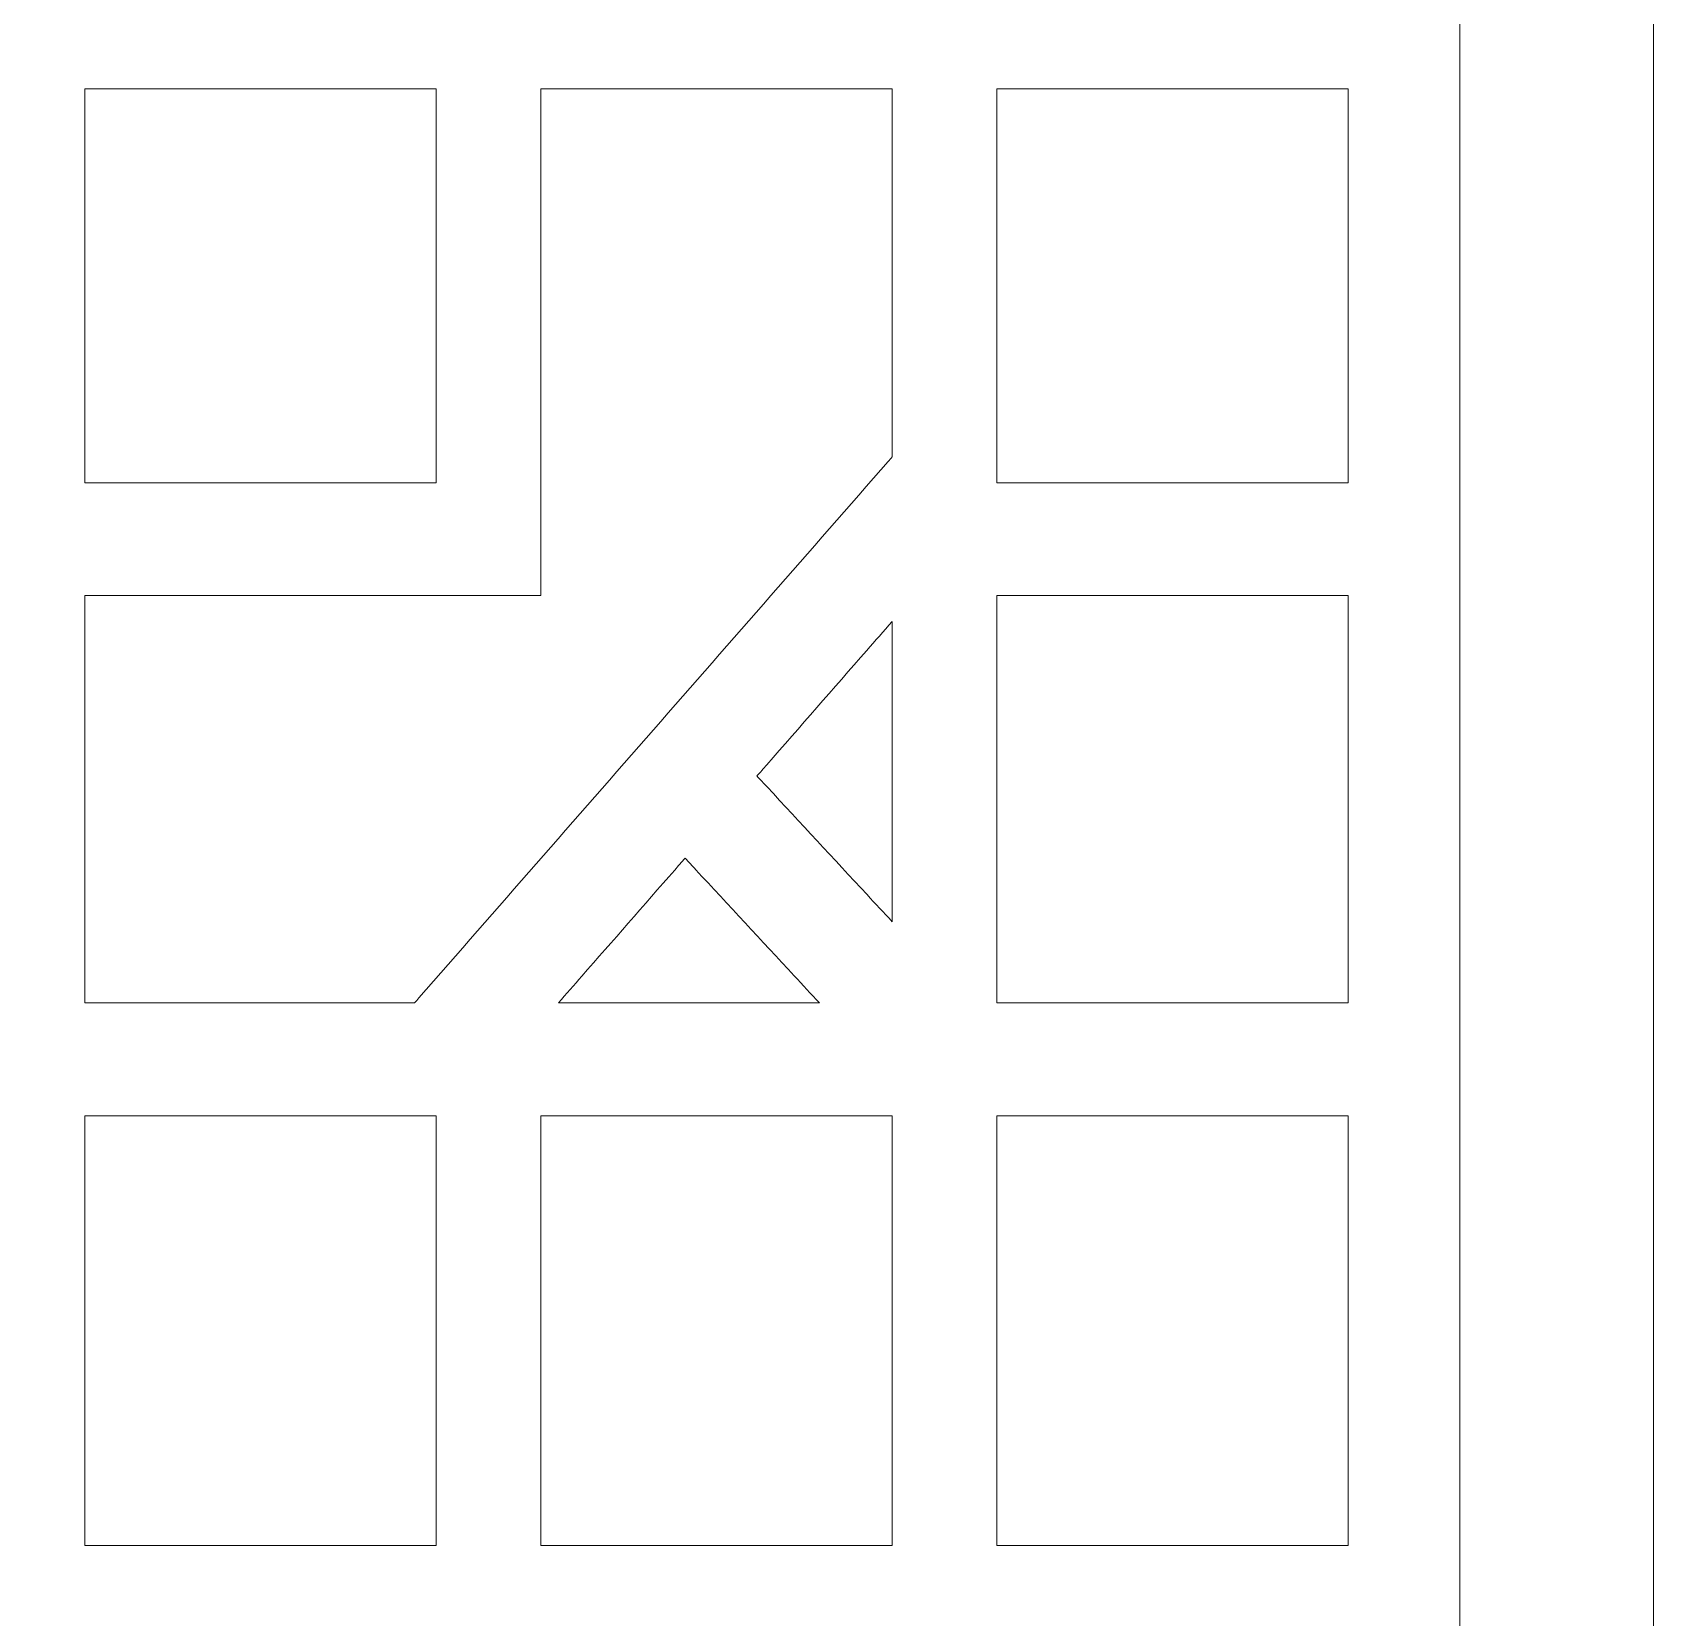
# Model space of a CAD drawing. Header units: centimetres. Extents: x -27.5 to -16.8, y -9.5 to 9.5.
# Drawn here: x -18.925 to -16.764, y 1.888 to 4 of the extents above; entities that cross this region are included whole.
import ezdxf

# ---------------------------------------------------------------- set-up
doc = ezdxf.new("R2010")
doc.units = ezdxf.units.CM
doc.header["$MEASUREMENT"] = 0
doc.layers.add('layer 1', color=7, linetype='Continuous')

msp = doc.modelspace()

# ---------------------------------------------------------------- linework, layer by layer
at = {"layer": 'layer 1', "color": 250, "lineweight": 9}
for points, knots in [([(-21.08554, 9.5), (-21.08554, 3.16667), (-21.08554, -3.16667), (-21.08554, -9.5), (-21.08554, -9.5), (-19.64491, -9.5), (-18.20427, -9.5), (-16.76367, -9.5), (-16.76367, -9.5), (-16.76367, -3.16667), (-16.76367, 3.16667), (-16.76367, 9.5), (-16.76367, 9.5), (-18.20427, 9.5), (-19.64491, 9.5), (-21.08554, 9.5)], [0, 0, 0, 0, 0.2, 0.2, 0.2, 0.2, 0.4, 0.4, 0.4, 0.4, 0.6, 0.6, 0.6, 0.6, 1, 1, 1, 1]), ([(-20.8272, -1.2539), (-20.8272, 2.24882), (-20.8272, 5.75153), (-20.8272, 9.25424), (-20.8272, 9.25424), (-19.5588, 9.25424), (-18.29036, 9.25424), (-17.02196, 9.25424), (-17.02196, 9.25424), (-17.02196, 5.75153), (-17.02196, 2.24882), (-17.02196, -1.2539), (-17.02196, -1.2539), (-18.29036, -1.2539), (-19.5588, -1.2539), (-20.8272, -1.2539)], [0, 0, 0, 0, 0.2, 0.2, 0.2, 0.2, 0.4, 0.4, 0.4, 0.4, 0.6, 0.6, 0.6, 0.6, 1, 1, 1, 1]), ([(-17.02196, -1.2539), (-17.02196, 2.24882), (-17.02196, 5.75153), (-17.02196, 9.25424), (-17.02196, 9.25424), (-18.29036, 9.25424), (-19.5588, 9.25424), (-20.8272, 9.25424), (-20.8272, 9.25424), (-20.8272, 5.75153), (-20.8272, 2.24882), (-20.8272, -1.2539), (-20.8272, -1.2539), (-19.5588, -1.2539), (-18.29036, -1.2539), (-17.02196, -1.2539)], [0, 0, 0, 0, 0.2, 0.2, 0.2, 0.2, 0.4, 0.4, 0.4, 0.4, 0.6, 0.6, 0.6, 0.6, 1, 1, 1, 1]), ([(-18.24692, 3.24955), (-18.24692, 3.46762), (-18.24692, 3.68571), (-18.24692, 3.90377), (-18.24692, 3.90377), (-18.24692, 3.91083), (-18.24692, 3.91786), (-18.24692, 3.92492), (-18.24692, 3.92492), (-18.24042, 3.92492), (-18.23387, 3.92492), (-18.22734, 3.92492), (-18.22734, 3.92492), (-18.0843, 3.92492), (-17.9413, 3.92492), (-17.79826, 3.92492), (-17.79826, 3.92492), (-17.79169, 3.92492), (-17.78518, 3.92492), (-17.77863, 3.92492), (-17.77863, 3.92492), (-17.77863, 3.91786), (-17.77863, 3.91083), (-17.77863, 3.90377), (-17.77863, 3.90377), (-17.77863, 3.75015), (-17.77863, 3.59648), (-17.77863, 3.44283), (-17.77863, 3.44283), (-17.77863, 3.44001), (-17.77863, 3.43722), (-17.77863, 3.43442), (-17.77863, 3.43442), (-17.78046, 3.43241), (-17.78222, 3.43034), (-17.78401, 3.42831), (-17.78401, 3.42831), (-17.99248, 3.18999), (-18.20099, 2.95169), (-18.4095, 2.71335), (-18.4095, 2.71335), (-18.41143, 2.71113), (-18.41338, 2.70893), (-18.4153, 2.70671), (-18.4153, 2.70671), (-18.4181, 2.70671), (-18.42094, 2.70671), (-18.42373, 2.70671), (-18.42373, 2.70671), (-18.56091, 2.70671), (-18.69804, 2.70671), (-18.83519, 2.70671), (-18.83519, 2.70671), (-18.84172, 2.70671), (-18.84827, 2.70671), (-18.85482, 2.70671), (-18.85482, 2.70671), (-18.85482, 2.71374), (-18.85482, 2.7208), (-18.85482, 2.72786), (-18.85482, 2.72786), (-18.85482, 2.8947), (-18.85482, 3.06156), (-18.85482, 3.22838), (-18.85482, 3.22838), (-18.85482, 3.23542), (-18.85482, 3.24247), (-18.85482, 3.24955), (-18.85482, 3.24955), (-18.84827, 3.24955), (-18.84172, 3.24955), (-18.83519, 3.24955), (-18.83519, 3.24955), (-18.69215, 3.24955), (-18.54915, 3.24955), (-18.40611, 3.24955), (-18.40611, 3.24955), (-18.37029, 3.24955), (-18.33443, 3.24955), (-18.29865, 3.24955), (-18.29865, 3.24955), (-18.2814, 3.24955), (-18.26417, 3.24955), (-18.24692, 3.24955)], [0, 0, 0, 0, 0.0454545, 0.0454545, 0.0454545, 0.0454545, 0.0909091, 0.0909091, 0.0909091, 0.0909091, 0.1363636, 0.1363636, 0.1363636, 0.1363636, 0.1818182, 0.1818182, 0.1818182, 0.1818182, 0.2272727, 0.2272727, 0.2272727, 0.2272727, 0.2727273, 0.2727273, 0.2727273, 0.2727273, 0.3181818, 0.3181818, 0.3181818, 0.3181818, 0.3636364, 0.3636364, 0.3636364, 0.3636364, 0.4090909, 0.4090909, 0.4090909, 0.4090909, 0.4545455, 0.4545455, 0.4545455, 0.4545455, 0.5, 0.5, 0.5, 0.5, 0.5454545, 0.5454545, 0.5454545, 0.5454545, 0.5909091, 0.5909091, 0.5909091, 0.5909091, 0.6363636, 0.6363636, 0.6363636, 0.6363636, 0.6818182, 0.6818182, 0.6818182, 0.6818182, 0.7272727, 0.7272727, 0.7272727, 0.7272727, 0.7727273, 0.7727273, 0.7727273, 0.7727273, 0.8181818, 0.8181818, 0.8181818, 0.8181818, 0.8636364, 0.8636364, 0.8636364, 0.8636364, 0.9090909, 0.9090909, 0.9090909, 0.9090909, 1, 1, 1, 1]), ([(-18.85482, 3.42116), (-18.85482, 3.58204), (-18.85482, 3.74289), (-18.85482, 3.90377), (-18.85482, 3.90377), (-18.85482, 3.91083), (-18.85482, 3.91786), (-18.85482, 3.92492), (-18.85482, 3.92492), (-18.84827, 3.92492), (-18.84172, 3.92492), (-18.83519, 3.92492), (-18.83519, 3.92492), (-18.69215, 3.92492), (-18.54915, 3.92492), (-18.40611, 3.92492), (-18.40611, 3.92492), (-18.39959, 3.92492), (-18.39303, 3.92492), (-18.38653, 3.92492), (-18.38653, 3.92492), (-18.38653, 3.91786), (-18.38653, 3.91083), (-18.38653, 3.90377), (-18.38653, 3.90377), (-18.38653, 3.74289), (-18.38653, 3.58204), (-18.38653, 3.42116), (-18.38653, 3.42116), (-18.38653, 3.4141), (-18.38653, 3.40707), (-18.38653, 3.40001), (-18.38653, 3.40001), (-18.39303, 3.40001), (-18.39959, 3.40001), (-18.40611, 3.40001), (-18.40611, 3.40001), (-18.54915, 3.40001), (-18.69215, 3.40001), (-18.83519, 3.40001), (-18.83519, 3.40001), (-18.84172, 3.40001), (-18.84827, 3.40001), (-18.85482, 3.40001), (-18.85482, 3.40001), (-18.85482, 3.40707), (-18.85482, 3.4141), (-18.85482, 3.42116)], [0, 0, 0, 0, 0.0769231, 0.0769231, 0.0769231, 0.0769231, 0.1538462, 0.1538462, 0.1538462, 0.1538462, 0.2307692, 0.2307692, 0.2307692, 0.2307692, 0.3076923, 0.3076923, 0.3076923, 0.3076923, 0.3846154, 0.3846154, 0.3846154, 0.3846154, 0.4615385, 0.4615385, 0.4615385, 0.4615385, 0.5384615, 0.5384615, 0.5384615, 0.5384615, 0.6153846, 0.6153846, 0.6153846, 0.6153846, 0.6923077, 0.6923077, 0.6923077, 0.6923077, 0.7692308, 0.7692308, 0.7692308, 0.7692308, 0.8461538, 0.8461538, 0.8461538, 0.8461538, 1, 1, 1, 1]), ([(-18.24692, 3.24955), (-18.26417, 3.24955), (-18.2814, 3.24955), (-18.29865, 3.24955), (-18.29865, 3.24955), (-18.33443, 3.24955), (-18.37029, 3.24955), (-18.40611, 3.24955), (-18.40611, 3.24955), (-18.54915, 3.24955), (-18.69215, 3.24955), (-18.83519, 3.24955), (-18.83519, 3.24955), (-18.84172, 3.24955), (-18.84827, 3.24955), (-18.85482, 3.24955), (-18.85482, 3.24955), (-18.85482, 3.24247), (-18.85482, 3.23542), (-18.85482, 3.22838), (-18.85482, 3.22838), (-18.85482, 3.06156), (-18.85482, 2.8947), (-18.85482, 2.72786), (-18.85482, 2.72786), (-18.85482, 2.7208), (-18.85482, 2.71374), (-18.85482, 2.70671), (-18.85482, 2.70671), (-18.84827, 2.70671), (-18.84172, 2.70671), (-18.83519, 2.70671), (-18.83519, 2.70671), (-18.69804, 2.70671), (-18.56091, 2.70671), (-18.42373, 2.70671), (-18.42373, 2.70671), (-18.42094, 2.70671), (-18.4181, 2.70671), (-18.4153, 2.70671), (-18.4153, 2.70671), (-18.41338, 2.70893), (-18.41143, 2.71113), (-18.4095, 2.71335), (-18.4095, 2.71335), (-18.20099, 2.95169), (-17.99248, 3.18999), (-17.78401, 3.42831), (-17.78401, 3.42831), (-17.78222, 3.43034), (-17.78046, 3.43241), (-17.77863, 3.43442), (-17.77863, 3.43442), (-17.77863, 3.43722), (-17.77863, 3.44001), (-17.77863, 3.44283), (-17.77863, 3.44283), (-17.77863, 3.59648), (-17.77863, 3.75015), (-17.77863, 3.90377), (-17.77863, 3.90377), (-17.77863, 3.91083), (-17.77863, 3.91786), (-17.77863, 3.92492), (-17.77863, 3.92492), (-17.78518, 3.92492), (-17.79169, 3.92492), (-17.79826, 3.92492), (-17.79826, 3.92492), (-17.9413, 3.92492), (-18.0843, 3.92492), (-18.22734, 3.92492), (-18.22734, 3.92492), (-18.23387, 3.92492), (-18.24042, 3.92492), (-18.24692, 3.92492), (-18.24692, 3.92492), (-18.24692, 3.91786), (-18.24692, 3.91083), (-18.24692, 3.90377), (-18.24692, 3.90377), (-18.24692, 3.68571), (-18.24692, 3.46762), (-18.24692, 3.24955)], [0, 0, 0, 0, 0.0454545, 0.0454545, 0.0454545, 0.0454545, 0.0909091, 0.0909091, 0.0909091, 0.0909091, 0.1363636, 0.1363636, 0.1363636, 0.1363636, 0.1818182, 0.1818182, 0.1818182, 0.1818182, 0.2272727, 0.2272727, 0.2272727, 0.2272727, 0.2727273, 0.2727273, 0.2727273, 0.2727273, 0.3181818, 0.3181818, 0.3181818, 0.3181818, 0.3636364, 0.3636364, 0.3636364, 0.3636364, 0.4090909, 0.4090909, 0.4090909, 0.4090909, 0.4545455, 0.4545455, 0.4545455, 0.4545455, 0.5, 0.5, 0.5, 0.5, 0.5454545, 0.5454545, 0.5454545, 0.5454545, 0.5909091, 0.5909091, 0.5909091, 0.5909091, 0.6363636, 0.6363636, 0.6363636, 0.6363636, 0.6818182, 0.6818182, 0.6818182, 0.6818182, 0.7272727, 0.7272727, 0.7272727, 0.7272727, 0.7727273, 0.7727273, 0.7727273, 0.7727273, 0.8181818, 0.8181818, 0.8181818, 0.8181818, 0.8636364, 0.8636364, 0.8636364, 0.8636364, 0.9090909, 0.9090909, 0.9090909, 0.9090909, 1, 1, 1, 1]), ([(-18.85482, 3.90377), (-18.85482, 3.74289), (-18.85482, 3.58204), (-18.85482, 3.42116), (-18.85482, 3.42116), (-18.85482, 3.4141), (-18.85482, 3.40707), (-18.85482, 3.40001), (-18.85482, 3.40001), (-18.84827, 3.40001), (-18.84172, 3.40001), (-18.83519, 3.40001), (-18.83519, 3.40001), (-18.69215, 3.40001), (-18.54915, 3.40001), (-18.40611, 3.40001), (-18.40611, 3.40001), (-18.39959, 3.40001), (-18.39303, 3.40001), (-18.38653, 3.40001), (-18.38653, 3.40001), (-18.38653, 3.40707), (-18.38653, 3.4141), (-18.38653, 3.42116), (-18.38653, 3.42116), (-18.38653, 3.58204), (-18.38653, 3.74289), (-18.38653, 3.90377), (-18.38653, 3.90377), (-18.38653, 3.91083), (-18.38653, 3.91786), (-18.38653, 3.92492), (-18.38653, 3.92492), (-18.39303, 3.92492), (-18.39959, 3.92492), (-18.40611, 3.92492), (-18.40611, 3.92492), (-18.54915, 3.92492), (-18.69215, 3.92492), (-18.83519, 3.92492), (-18.83519, 3.92492), (-18.84172, 3.92492), (-18.84827, 3.92492), (-18.85482, 3.92492), (-18.85482, 3.92492), (-18.85482, 3.91786), (-18.85482, 3.91083), (-18.85482, 3.90377)], [0, 0, 0, 0, 0.0769231, 0.0769231, 0.0769231, 0.0769231, 0.1538462, 0.1538462, 0.1538462, 0.1538462, 0.2307692, 0.2307692, 0.2307692, 0.2307692, 0.3076923, 0.3076923, 0.3076923, 0.3076923, 0.3846154, 0.3846154, 0.3846154, 0.3846154, 0.4615385, 0.4615385, 0.4615385, 0.4615385, 0.5384615, 0.5384615, 0.5384615, 0.5384615, 0.6153846, 0.6153846, 0.6153846, 0.6153846, 0.6923077, 0.6923077, 0.6923077, 0.6923077, 0.7692308, 0.7692308, 0.7692308, 0.7692308, 0.8461538, 0.8461538, 0.8461538, 0.8461538, 1, 1, 1, 1]), ([(-17.19038, 3.40001), (-17.33345, 3.40001), (-17.47644, 3.40001), (-17.61948, 3.40001), (-17.61948, 3.40001), (-17.62599, 3.40001), (-17.63256, 3.40001), (-17.63907, 3.40001), (-17.63907, 3.40001), (-17.63907, 3.40707), (-17.63907, 3.4141), (-17.63907, 3.42116), (-17.63907, 3.42116), (-17.63907, 3.58204), (-17.63907, 3.74289), (-17.63907, 3.90377), (-17.63907, 3.90377), (-17.63907, 3.91083), (-17.63907, 3.91786), (-17.63907, 3.92492), (-17.63907, 3.92492), (-17.63256, 3.92492), (-17.62599, 3.92492), (-17.61948, 3.92492), (-17.61948, 3.92492), (-17.47644, 3.92492), (-17.33345, 3.92492), (-17.19038, 3.92492), (-17.19038, 3.92492), (-17.18388, 3.92492), (-17.17733, 3.92492), (-17.17077, 3.92492), (-17.17077, 3.92492), (-17.17077, 3.91786), (-17.17077, 3.91083), (-17.17077, 3.90377), (-17.17077, 3.90377), (-17.17077, 3.74289), (-17.17077, 3.58204), (-17.17077, 3.42116), (-17.17077, 3.42116), (-17.17077, 3.4141), (-17.17077, 3.40707), (-17.17077, 3.40001), (-17.17077, 3.40001), (-17.17733, 3.40001), (-17.18388, 3.40001), (-17.19038, 3.40001)], [0, 0, 0, 0, 0.0769231, 0.0769231, 0.0769231, 0.0769231, 0.1538462, 0.1538462, 0.1538462, 0.1538462, 0.2307692, 0.2307692, 0.2307692, 0.2307692, 0.3076923, 0.3076923, 0.3076923, 0.3076923, 0.3846154, 0.3846154, 0.3846154, 0.3846154, 0.4615385, 0.4615385, 0.4615385, 0.4615385, 0.5384615, 0.5384615, 0.5384615, 0.5384615, 0.6153846, 0.6153846, 0.6153846, 0.6153846, 0.6923077, 0.6923077, 0.6923077, 0.6923077, 0.7692308, 0.7692308, 0.7692308, 0.7692308, 0.8461538, 0.8461538, 0.8461538, 0.8461538, 1, 1, 1, 1]), ([(-17.19038, 3.92492), (-17.33345, 3.92492), (-17.47644, 3.92492), (-17.61948, 3.92492), (-17.61948, 3.92492), (-17.62599, 3.92492), (-17.63256, 3.92492), (-17.63907, 3.92492), (-17.63907, 3.92492), (-17.63907, 3.91786), (-17.63907, 3.91083), (-17.63907, 3.90377), (-17.63907, 3.90377), (-17.63907, 3.74289), (-17.63907, 3.58204), (-17.63907, 3.42116), (-17.63907, 3.42116), (-17.63907, 3.4141), (-17.63907, 3.40707), (-17.63907, 3.40001), (-17.63907, 3.40001), (-17.63256, 3.40001), (-17.62599, 3.40001), (-17.61948, 3.40001), (-17.61948, 3.40001), (-17.47644, 3.40001), (-17.33345, 3.40001), (-17.19038, 3.40001), (-17.19038, 3.40001), (-17.18388, 3.40001), (-17.17733, 3.40001), (-17.17077, 3.40001), (-17.17077, 3.40001), (-17.17077, 3.40707), (-17.17077, 3.4141), (-17.17077, 3.42116), (-17.17077, 3.42116), (-17.17077, 3.58204), (-17.17077, 3.74289), (-17.17077, 3.90377), (-17.17077, 3.90377), (-17.17077, 3.91083), (-17.17077, 3.91786), (-17.17077, 3.92492), (-17.17077, 3.92492), (-17.17733, 3.92492), (-17.18388, 3.92492), (-17.19038, 3.92492)], [0, 0, 0, 0, 0.0769231, 0.0769231, 0.0769231, 0.0769231, 0.1538462, 0.1538462, 0.1538462, 0.1538462, 0.2307692, 0.2307692, 0.2307692, 0.2307692, 0.3076923, 0.3076923, 0.3076923, 0.3076923, 0.3846154, 0.3846154, 0.3846154, 0.3846154, 0.4615385, 0.4615385, 0.4615385, 0.4615385, 0.5384615, 0.5384615, 0.5384615, 0.5384615, 0.6153846, 0.6153846, 0.6153846, 0.6153846, 0.6923077, 0.6923077, 0.6923077, 0.6923077, 0.7692308, 0.7692308, 0.7692308, 0.7692308, 0.8461538, 0.8461538, 0.8461538, 0.8461538, 1, 1, 1, 1]), ([(-17.19038, 2.70671), (-17.33345, 2.70671), (-17.47644, 2.70671), (-17.61948, 2.70671), (-17.61948, 2.70671), (-17.62599, 2.70671), (-17.63256, 2.70671), (-17.63907, 2.70671), (-17.63907, 2.70671), (-17.63907, 2.71374), (-17.63907, 2.7208), (-17.63907, 2.72786), (-17.63907, 2.72786), (-17.63907, 2.8947), (-17.63907, 3.06156), (-17.63907, 3.22838), (-17.63907, 3.22838), (-17.63907, 3.23542), (-17.63907, 3.24247), (-17.63907, 3.24955), (-17.63907, 3.24955), (-17.63256, 3.24955), (-17.62599, 3.24955), (-17.61948, 3.24955), (-17.61948, 3.24955), (-17.47644, 3.24955), (-17.33345, 3.24955), (-17.19038, 3.24955), (-17.19038, 3.24955), (-17.18388, 3.24955), (-17.17733, 3.24955), (-17.17077, 3.24955), (-17.17077, 3.24955), (-17.17077, 3.24247), (-17.17077, 3.23542), (-17.17077, 3.22838), (-17.17077, 3.22838), (-17.17077, 3.06156), (-17.17077, 2.8947), (-17.17077, 2.72786), (-17.17077, 2.72786), (-17.17077, 2.7208), (-17.17077, 2.71374), (-17.17077, 2.70671), (-17.17077, 2.70671), (-17.17733, 2.70671), (-17.18388, 2.70671), (-17.19038, 2.70671)], [0, 0, 0, 0, 0.0769231, 0.0769231, 0.0769231, 0.0769231, 0.1538462, 0.1538462, 0.1538462, 0.1538462, 0.2307692, 0.2307692, 0.2307692, 0.2307692, 0.3076923, 0.3076923, 0.3076923, 0.3076923, 0.3846154, 0.3846154, 0.3846154, 0.3846154, 0.4615385, 0.4615385, 0.4615385, 0.4615385, 0.5384615, 0.5384615, 0.5384615, 0.5384615, 0.6153846, 0.6153846, 0.6153846, 0.6153846, 0.6923077, 0.6923077, 0.6923077, 0.6923077, 0.7692308, 0.7692308, 0.7692308, 0.7692308, 0.8461538, 0.8461538, 0.8461538, 0.8461538, 1, 1, 1, 1]), ([(-17.19038, 3.24955), (-17.33345, 3.24955), (-17.47644, 3.24955), (-17.61948, 3.24955), (-17.61948, 3.24955), (-17.62599, 3.24955), (-17.63256, 3.24955), (-17.63907, 3.24955), (-17.63907, 3.24955), (-17.63907, 3.24247), (-17.63907, 3.23542), (-17.63907, 3.22838), (-17.63907, 3.22838), (-17.63907, 3.06156), (-17.63907, 2.8947), (-17.63907, 2.72786), (-17.63907, 2.72786), (-17.63907, 2.7208), (-17.63907, 2.71374), (-17.63907, 2.70671), (-17.63907, 2.70671), (-17.63256, 2.70671), (-17.62599, 2.70671), (-17.61948, 2.70671), (-17.61948, 2.70671), (-17.47644, 2.70671), (-17.33345, 2.70671), (-17.19038, 2.70671), (-17.19038, 2.70671), (-17.18388, 2.70671), (-17.17733, 2.70671), (-17.17077, 2.70671), (-17.17077, 2.70671), (-17.17077, 2.71374), (-17.17077, 2.7208), (-17.17077, 2.72786), (-17.17077, 2.72786), (-17.17077, 2.8947), (-17.17077, 3.06156), (-17.17077, 3.22838), (-17.17077, 3.22838), (-17.17077, 3.23542), (-17.17077, 3.24247), (-17.17077, 3.24955), (-17.17077, 3.24955), (-17.17733, 3.24955), (-17.18388, 3.24955), (-17.19038, 3.24955)], [0, 0, 0, 0, 0.0769231, 0.0769231, 0.0769231, 0.0769231, 0.1538462, 0.1538462, 0.1538462, 0.1538462, 0.2307692, 0.2307692, 0.2307692, 0.2307692, 0.3076923, 0.3076923, 0.3076923, 0.3076923, 0.3846154, 0.3846154, 0.3846154, 0.3846154, 0.4615385, 0.4615385, 0.4615385, 0.4615385, 0.5384615, 0.5384615, 0.5384615, 0.5384615, 0.6153846, 0.6153846, 0.6153846, 0.6153846, 0.6923077, 0.6923077, 0.6923077, 0.6923077, 0.7692308, 0.7692308, 0.7692308, 0.7692308, 0.8461538, 0.8461538, 0.8461538, 0.8461538, 1, 1, 1, 1]), ([(-17.77863, 3.1619), (-17.77863, 3.06328), (-17.77863, 2.96464), (-17.77863, 2.86602), (-17.77863, 2.86602), (-17.77863, 2.84902), (-17.77863, 2.832), (-17.77863, 2.815), (-17.77863, 2.815), (-17.78981, 2.82703), (-17.80096, 2.83903), (-17.8121, 2.85106), (-17.8121, 2.85106), (-17.85649, 2.89894), (-17.90094, 2.94684), (-17.94531, 2.99469), (-17.94531, 2.99469), (-17.94982, 2.99953), (-17.95427, 3.00436), (-17.95878, 3.00922), (-17.95878, 3.00922), (-17.95443, 3.01419), (-17.95005, 3.01916), (-17.94572, 3.02415), (-17.94572, 3.02415), (-17.90133, 3.0749), (-17.85693, 3.12564), (-17.81253, 3.17643), (-17.81253, 3.17643), (-17.80124, 3.18932), (-17.78997, 3.2022), (-17.77863, 3.21512), (-17.77863, 3.21512), (-17.77863, 3.19737), (-17.77863, 3.17961), (-17.77863, 3.1619)], [0, 0, 0, 0, 0.1, 0.1, 0.1, 0.1, 0.2, 0.2, 0.2, 0.2, 0.3, 0.3, 0.3, 0.3, 0.4, 0.4, 0.4, 0.4, 0.5, 0.5, 0.5, 0.5, 0.6, 0.6, 0.6, 0.6, 0.7, 0.7, 0.7, 0.7, 0.8, 0.8, 0.8, 0.8, 1, 1, 1, 1]), ([(-17.81253, 3.17643), (-17.85693, 3.12564), (-17.90133, 3.0749), (-17.94572, 3.02415), (-17.94572, 3.02415), (-17.95005, 3.01916), (-17.95443, 3.01419), (-17.95878, 3.00922), (-17.95878, 3.00922), (-17.95427, 3.00436), (-17.94982, 2.99953), (-17.94531, 2.99469), (-17.94531, 2.99469), (-17.90094, 2.94684), (-17.85649, 2.89894), (-17.8121, 2.85106), (-17.8121, 2.85106), (-17.80096, 2.83903), (-17.78981, 2.82703), (-17.77863, 2.815), (-17.77863, 2.815), (-17.77863, 2.832), (-17.77863, 2.84902), (-17.77863, 2.86602), (-17.77863, 2.86602), (-17.77863, 2.96464), (-17.77863, 3.06328), (-17.77863, 3.1619), (-17.77863, 3.1619), (-17.77863, 3.17961), (-17.77863, 3.19737), (-17.77863, 3.21512), (-17.77863, 3.21512), (-17.78997, 3.2022), (-17.80124, 3.18932), (-17.81253, 3.17643)], [0, 0, 0, 0, 0.1, 0.1, 0.1, 0.1, 0.2, 0.2, 0.2, 0.2, 0.3, 0.3, 0.3, 0.3, 0.4, 0.4, 0.4, 0.4, 0.5, 0.5, 0.5, 0.5, 0.6, 0.6, 0.6, 0.6, 0.7, 0.7, 0.7, 0.7, 0.8, 0.8, 0.8, 0.8, 1, 1, 1, 1]), ([(-17.92295, 2.70671), (-18.00794, 2.70671), (-18.09298, 2.70671), (-18.17799, 2.70671), (-18.17799, 2.70671), (-18.19313, 2.70671), (-18.20828, 2.70671), (-18.22344, 2.70671), (-18.22344, 2.70671), (-18.21302, 2.7186), (-18.20264, 2.73047), (-18.19222, 2.74236), (-18.19222, 2.74236), (-18.15098, 2.78955), (-18.10972, 2.83669), (-18.06844, 2.88386), (-18.06844, 2.88386), (-18.06382, 2.88915), (-18.05921, 2.89442), (-18.05458, 2.89967), (-18.05458, 2.89967), (-18.04986, 2.89454), (-18.04508, 2.88943), (-18.04033, 2.8843), (-18.04033, 2.8843), (-17.99658, 2.83713), (-17.95287, 2.78998), (-17.90909, 2.74279), (-17.90909, 2.74279), (-17.89794, 2.73079), (-17.88676, 2.71876), (-17.87562, 2.70671), (-17.87562, 2.70671), (-17.89138, 2.70671), (-17.90717, 2.70671), (-17.92295, 2.70671)], [0, 0, 0, 0, 0.1, 0.1, 0.1, 0.1, 0.2, 0.2, 0.2, 0.2, 0.3, 0.3, 0.3, 0.3, 0.4, 0.4, 0.4, 0.4, 0.5, 0.5, 0.5, 0.5, 0.6, 0.6, 0.6, 0.6, 0.7, 0.7, 0.7, 0.7, 0.8, 0.8, 0.8, 0.8, 1, 1, 1, 1]), ([(-17.90909, 2.74279), (-17.95287, 2.78998), (-17.99658, 2.83713), (-18.04033, 2.8843), (-18.04033, 2.8843), (-18.04508, 2.88943), (-18.04986, 2.89454), (-18.05458, 2.89967), (-18.05458, 2.89967), (-18.05921, 2.89442), (-18.06382, 2.88915), (-18.06844, 2.88386), (-18.06844, 2.88386), (-18.10972, 2.83669), (-18.15098, 2.78955), (-18.19222, 2.74236), (-18.19222, 2.74236), (-18.20264, 2.73047), (-18.21302, 2.7186), (-18.22344, 2.70671), (-18.22344, 2.70671), (-18.20828, 2.70671), (-18.19313, 2.70671), (-18.17799, 2.70671), (-18.17799, 2.70671), (-18.09298, 2.70671), (-18.00794, 2.70671), (-17.92295, 2.70671), (-17.92295, 2.70671), (-17.90717, 2.70671), (-17.89138, 2.70671), (-17.87562, 2.70671), (-17.87562, 2.70671), (-17.88676, 2.71876), (-17.89794, 2.73079), (-17.90909, 2.74279)], [0, 0, 0, 0, 0.1, 0.1, 0.1, 0.1, 0.2, 0.2, 0.2, 0.2, 0.3, 0.3, 0.3, 0.3, 0.4, 0.4, 0.4, 0.4, 0.5, 0.5, 0.5, 0.5, 0.6, 0.6, 0.6, 0.6, 0.7, 0.7, 0.7, 0.7, 0.8, 0.8, 0.8, 0.8, 1, 1, 1, 1]), ([(-18.85482, 2.00479), (-18.85482, 2.18153), (-18.85482, 2.35832), (-18.85482, 2.53506), (-18.85482, 2.53506), (-18.85482, 2.54211), (-18.85482, 2.54919), (-18.85482, 2.5562), (-18.85482, 2.5562), (-18.84827, 2.5562), (-18.84172, 2.5562), (-18.83519, 2.5562), (-18.83519, 2.5562), (-18.69215, 2.5562), (-18.54915, 2.5562), (-18.40611, 2.5562), (-18.40611, 2.5562), (-18.39959, 2.5562), (-18.39303, 2.5562), (-18.38653, 2.5562), (-18.38653, 2.5562), (-18.38653, 2.54919), (-18.38653, 2.54211), (-18.38653, 2.53506), (-18.38653, 2.53506), (-18.38653, 2.35832), (-18.38653, 2.18153), (-18.38653, 2.00479), (-18.38653, 2.00479), (-18.38653, 1.99772), (-18.38653, 1.99066), (-18.38653, 1.98363), (-18.38653, 1.98363), (-18.39303, 1.98363), (-18.39959, 1.98363), (-18.40611, 1.98363), (-18.40611, 1.98363), (-18.54915, 1.98363), (-18.69215, 1.98363), (-18.83519, 1.98363), (-18.83519, 1.98363), (-18.84172, 1.98363), (-18.84827, 1.98363), (-18.85482, 1.98363), (-18.85482, 1.98363), (-18.85482, 1.99066), (-18.85482, 1.99772), (-18.85482, 2.00479)], [0, 0, 0, 0, 0.0769231, 0.0769231, 0.0769231, 0.0769231, 0.1538462, 0.1538462, 0.1538462, 0.1538462, 0.2307692, 0.2307692, 0.2307692, 0.2307692, 0.3076923, 0.3076923, 0.3076923, 0.3076923, 0.3846154, 0.3846154, 0.3846154, 0.3846154, 0.4615385, 0.4615385, 0.4615385, 0.4615385, 0.5384615, 0.5384615, 0.5384615, 0.5384615, 0.6153846, 0.6153846, 0.6153846, 0.6153846, 0.6923077, 0.6923077, 0.6923077, 0.6923077, 0.7692308, 0.7692308, 0.7692308, 0.7692308, 0.8461538, 0.8461538, 0.8461538, 0.8461538, 1, 1, 1, 1]), ([(-18.85482, 2.53506), (-18.85482, 2.35832), (-18.85482, 2.18153), (-18.85482, 2.00479), (-18.85482, 2.00479), (-18.85482, 1.99772), (-18.85482, 1.99066), (-18.85482, 1.98363), (-18.85482, 1.98363), (-18.84827, 1.98363), (-18.84172, 1.98363), (-18.83519, 1.98363), (-18.83519, 1.98363), (-18.69215, 1.98363), (-18.54915, 1.98363), (-18.40611, 1.98363), (-18.40611, 1.98363), (-18.39959, 1.98363), (-18.39303, 1.98363), (-18.38653, 1.98363), (-18.38653, 1.98363), (-18.38653, 1.99066), (-18.38653, 1.99772), (-18.38653, 2.00479), (-18.38653, 2.00479), (-18.38653, 2.18153), (-18.38653, 2.35832), (-18.38653, 2.53506), (-18.38653, 2.53506), (-18.38653, 2.54211), (-18.38653, 2.54919), (-18.38653, 2.5562), (-18.38653, 2.5562), (-18.39303, 2.5562), (-18.39959, 2.5562), (-18.40611, 2.5562), (-18.40611, 2.5562), (-18.54915, 2.5562), (-18.69215, 2.5562), (-18.83519, 2.5562), (-18.83519, 2.5562), (-18.84172, 2.5562), (-18.84827, 2.5562), (-18.85482, 2.5562), (-18.85482, 2.5562), (-18.85482, 2.54919), (-18.85482, 2.54211), (-18.85482, 2.53506)], [0, 0, 0, 0, 0.0769231, 0.0769231, 0.0769231, 0.0769231, 0.1538462, 0.1538462, 0.1538462, 0.1538462, 0.2307692, 0.2307692, 0.2307692, 0.2307692, 0.3076923, 0.3076923, 0.3076923, 0.3076923, 0.3846154, 0.3846154, 0.3846154, 0.3846154, 0.4615385, 0.4615385, 0.4615385, 0.4615385, 0.5384615, 0.5384615, 0.5384615, 0.5384615, 0.6153846, 0.6153846, 0.6153846, 0.6153846, 0.6923077, 0.6923077, 0.6923077, 0.6923077, 0.7692308, 0.7692308, 0.7692308, 0.7692308, 0.8461538, 0.8461538, 0.8461538, 0.8461538, 1, 1, 1, 1]), ([(-18.22734, 2.5562), (-18.0843, 2.5562), (-17.9413, 2.5562), (-17.79826, 2.5562), (-17.79826, 2.5562), (-17.79169, 2.5562), (-17.78518, 2.5562), (-17.77863, 2.5562), (-17.77863, 2.5562), (-17.77863, 2.54919), (-17.77863, 2.54211), (-17.77863, 2.53506), (-17.77863, 2.53506), (-17.77863, 2.35832), (-17.77863, 2.18153), (-17.77863, 2.00479), (-17.77863, 2.00479), (-17.77863, 1.99772), (-17.77863, 1.99066), (-17.77863, 1.98363), (-17.77863, 1.98363), (-17.78518, 1.98363), (-17.79169, 1.98363), (-17.79826, 1.98363), (-17.79826, 1.98363), (-17.9413, 1.98363), (-18.0843, 1.98363), (-18.22734, 1.98363), (-18.22734, 1.98363), (-18.23387, 1.98363), (-18.24042, 1.98363), (-18.24692, 1.98363), (-18.24692, 1.98363), (-18.24692, 1.99066), (-18.24692, 1.99772), (-18.24692, 2.00479), (-18.24692, 2.00479), (-18.24692, 2.18153), (-18.24692, 2.35832), (-18.24692, 2.53506), (-18.24692, 2.53506), (-18.24692, 2.54211), (-18.24692, 2.54919), (-18.24692, 2.5562), (-18.24692, 2.5562), (-18.24042, 2.5562), (-18.23387, 2.5562), (-18.22734, 2.5562)], [0, 0, 0, 0, 0.0769231, 0.0769231, 0.0769231, 0.0769231, 0.1538462, 0.1538462, 0.1538462, 0.1538462, 0.2307692, 0.2307692, 0.2307692, 0.2307692, 0.3076923, 0.3076923, 0.3076923, 0.3076923, 0.3846154, 0.3846154, 0.3846154, 0.3846154, 0.4615385, 0.4615385, 0.4615385, 0.4615385, 0.5384615, 0.5384615, 0.5384615, 0.5384615, 0.6153846, 0.6153846, 0.6153846, 0.6153846, 0.6923077, 0.6923077, 0.6923077, 0.6923077, 0.7692308, 0.7692308, 0.7692308, 0.7692308, 0.8461538, 0.8461538, 0.8461538, 0.8461538, 1, 1, 1, 1]), ([(-18.24692, 2.53506), (-18.24692, 2.35832), (-18.24692, 2.18153), (-18.24692, 2.00479), (-18.24692, 2.00479), (-18.24692, 1.99772), (-18.24692, 1.99066), (-18.24692, 1.98363), (-18.24692, 1.98363), (-18.24042, 1.98363), (-18.23387, 1.98363), (-18.22734, 1.98363), (-18.22734, 1.98363), (-18.0843, 1.98363), (-17.9413, 1.98363), (-17.79826, 1.98363), (-17.79826, 1.98363), (-17.79169, 1.98363), (-17.78518, 1.98363), (-17.77863, 1.98363), (-17.77863, 1.98363), (-17.77863, 1.99066), (-17.77863, 1.99772), (-17.77863, 2.00479), (-17.77863, 2.00479), (-17.77863, 2.18153), (-17.77863, 2.35832), (-17.77863, 2.53506), (-17.77863, 2.53506), (-17.77863, 2.54211), (-17.77863, 2.54919), (-17.77863, 2.5562), (-17.77863, 2.5562), (-17.78518, 2.5562), (-17.79169, 2.5562), (-17.79826, 2.5562), (-17.79826, 2.5562), (-17.9413, 2.5562), (-18.0843, 2.5562), (-18.22734, 2.5562), (-18.22734, 2.5562), (-18.23387, 2.5562), (-18.24042, 2.5562), (-18.24692, 2.5562), (-18.24692, 2.5562), (-18.24692, 2.54919), (-18.24692, 2.54211), (-18.24692, 2.53506)], [0, 0, 0, 0, 0.0769231, 0.0769231, 0.0769231, 0.0769231, 0.1538462, 0.1538462, 0.1538462, 0.1538462, 0.2307692, 0.2307692, 0.2307692, 0.2307692, 0.3076923, 0.3076923, 0.3076923, 0.3076923, 0.3846154, 0.3846154, 0.3846154, 0.3846154, 0.4615385, 0.4615385, 0.4615385, 0.4615385, 0.5384615, 0.5384615, 0.5384615, 0.5384615, 0.6153846, 0.6153846, 0.6153846, 0.6153846, 0.6923077, 0.6923077, 0.6923077, 0.6923077, 0.7692308, 0.7692308, 0.7692308, 0.7692308, 0.8461538, 0.8461538, 0.8461538, 0.8461538, 1, 1, 1, 1]), ([(-17.19038, 1.98363), (-17.33345, 1.98363), (-17.47644, 1.98363), (-17.61948, 1.98363), (-17.61948, 1.98363), (-17.62599, 1.98363), (-17.63256, 1.98363), (-17.63907, 1.98363), (-17.63907, 1.98363), (-17.63907, 1.99066), (-17.63907, 1.99772), (-17.63907, 2.00479), (-17.63907, 2.00479), (-17.63907, 2.18153), (-17.63907, 2.35832), (-17.63907, 2.53506), (-17.63907, 2.53506), (-17.63907, 2.54211), (-17.63907, 2.54919), (-17.63907, 2.5562), (-17.63907, 2.5562), (-17.63256, 2.5562), (-17.62599, 2.5562), (-17.61948, 2.5562), (-17.61948, 2.5562), (-17.47644, 2.5562), (-17.33345, 2.5562), (-17.19038, 2.5562), (-17.19038, 2.5562), (-17.18388, 2.5562), (-17.17733, 2.5562), (-17.17077, 2.5562), (-17.17077, 2.5562), (-17.17077, 2.54919), (-17.17077, 2.54211), (-17.17077, 2.53506), (-17.17077, 2.53506), (-17.17077, 2.35832), (-17.17077, 2.18153), (-17.17077, 2.00479), (-17.17077, 2.00479), (-17.17077, 1.99772), (-17.17077, 1.99066), (-17.17077, 1.98363), (-17.17077, 1.98363), (-17.17733, 1.98363), (-17.18388, 1.98363), (-17.19038, 1.98363)], [0, 0, 0, 0, 0.0769231, 0.0769231, 0.0769231, 0.0769231, 0.1538462, 0.1538462, 0.1538462, 0.1538462, 0.2307692, 0.2307692, 0.2307692, 0.2307692, 0.3076923, 0.3076923, 0.3076923, 0.3076923, 0.3846154, 0.3846154, 0.3846154, 0.3846154, 0.4615385, 0.4615385, 0.4615385, 0.4615385, 0.5384615, 0.5384615, 0.5384615, 0.5384615, 0.6153846, 0.6153846, 0.6153846, 0.6153846, 0.6923077, 0.6923077, 0.6923077, 0.6923077, 0.7692308, 0.7692308, 0.7692308, 0.7692308, 0.8461538, 0.8461538, 0.8461538, 0.8461538, 1, 1, 1, 1]), ([(-17.19038, 2.5562), (-17.33345, 2.5562), (-17.47644, 2.5562), (-17.61948, 2.5562), (-17.61948, 2.5562), (-17.62599, 2.5562), (-17.63256, 2.5562), (-17.63907, 2.5562), (-17.63907, 2.5562), (-17.63907, 2.54919), (-17.63907, 2.54211), (-17.63907, 2.53506), (-17.63907, 2.53506), (-17.63907, 2.35832), (-17.63907, 2.18153), (-17.63907, 2.00479), (-17.63907, 2.00479), (-17.63907, 1.99772), (-17.63907, 1.99066), (-17.63907, 1.98363), (-17.63907, 1.98363), (-17.63256, 1.98363), (-17.62599, 1.98363), (-17.61948, 1.98363), (-17.61948, 1.98363), (-17.47644, 1.98363), (-17.33345, 1.98363), (-17.19038, 1.98363), (-17.19038, 1.98363), (-17.18388, 1.98363), (-17.17733, 1.98363), (-17.17077, 1.98363), (-17.17077, 1.98363), (-17.17077, 1.99066), (-17.17077, 1.99772), (-17.17077, 2.00479), (-17.17077, 2.00479), (-17.17077, 2.18153), (-17.17077, 2.35832), (-17.17077, 2.53506), (-17.17077, 2.53506), (-17.17077, 2.54211), (-17.17077, 2.54919), (-17.17077, 2.5562), (-17.17077, 2.5562), (-17.17733, 2.5562), (-17.18388, 2.5562), (-17.19038, 2.5562)], [0, 0, 0, 0, 0.0769231, 0.0769231, 0.0769231, 0.0769231, 0.1538462, 0.1538462, 0.1538462, 0.1538462, 0.2307692, 0.2307692, 0.2307692, 0.2307692, 0.3076923, 0.3076923, 0.3076923, 0.3076923, 0.3846154, 0.3846154, 0.3846154, 0.3846154, 0.4615385, 0.4615385, 0.4615385, 0.4615385, 0.5384615, 0.5384615, 0.5384615, 0.5384615, 0.6153846, 0.6153846, 0.6153846, 0.6153846, 0.6923077, 0.6923077, 0.6923077, 0.6923077, 0.7692308, 0.7692308, 0.7692308, 0.7692308, 0.8461538, 0.8461538, 0.8461538, 0.8461538, 1, 1, 1, 1])]:
    msp.add_open_spline(points, degree=3, knots=knots, dxfattribs=at)

doc.saveas('drawing.dxf')
